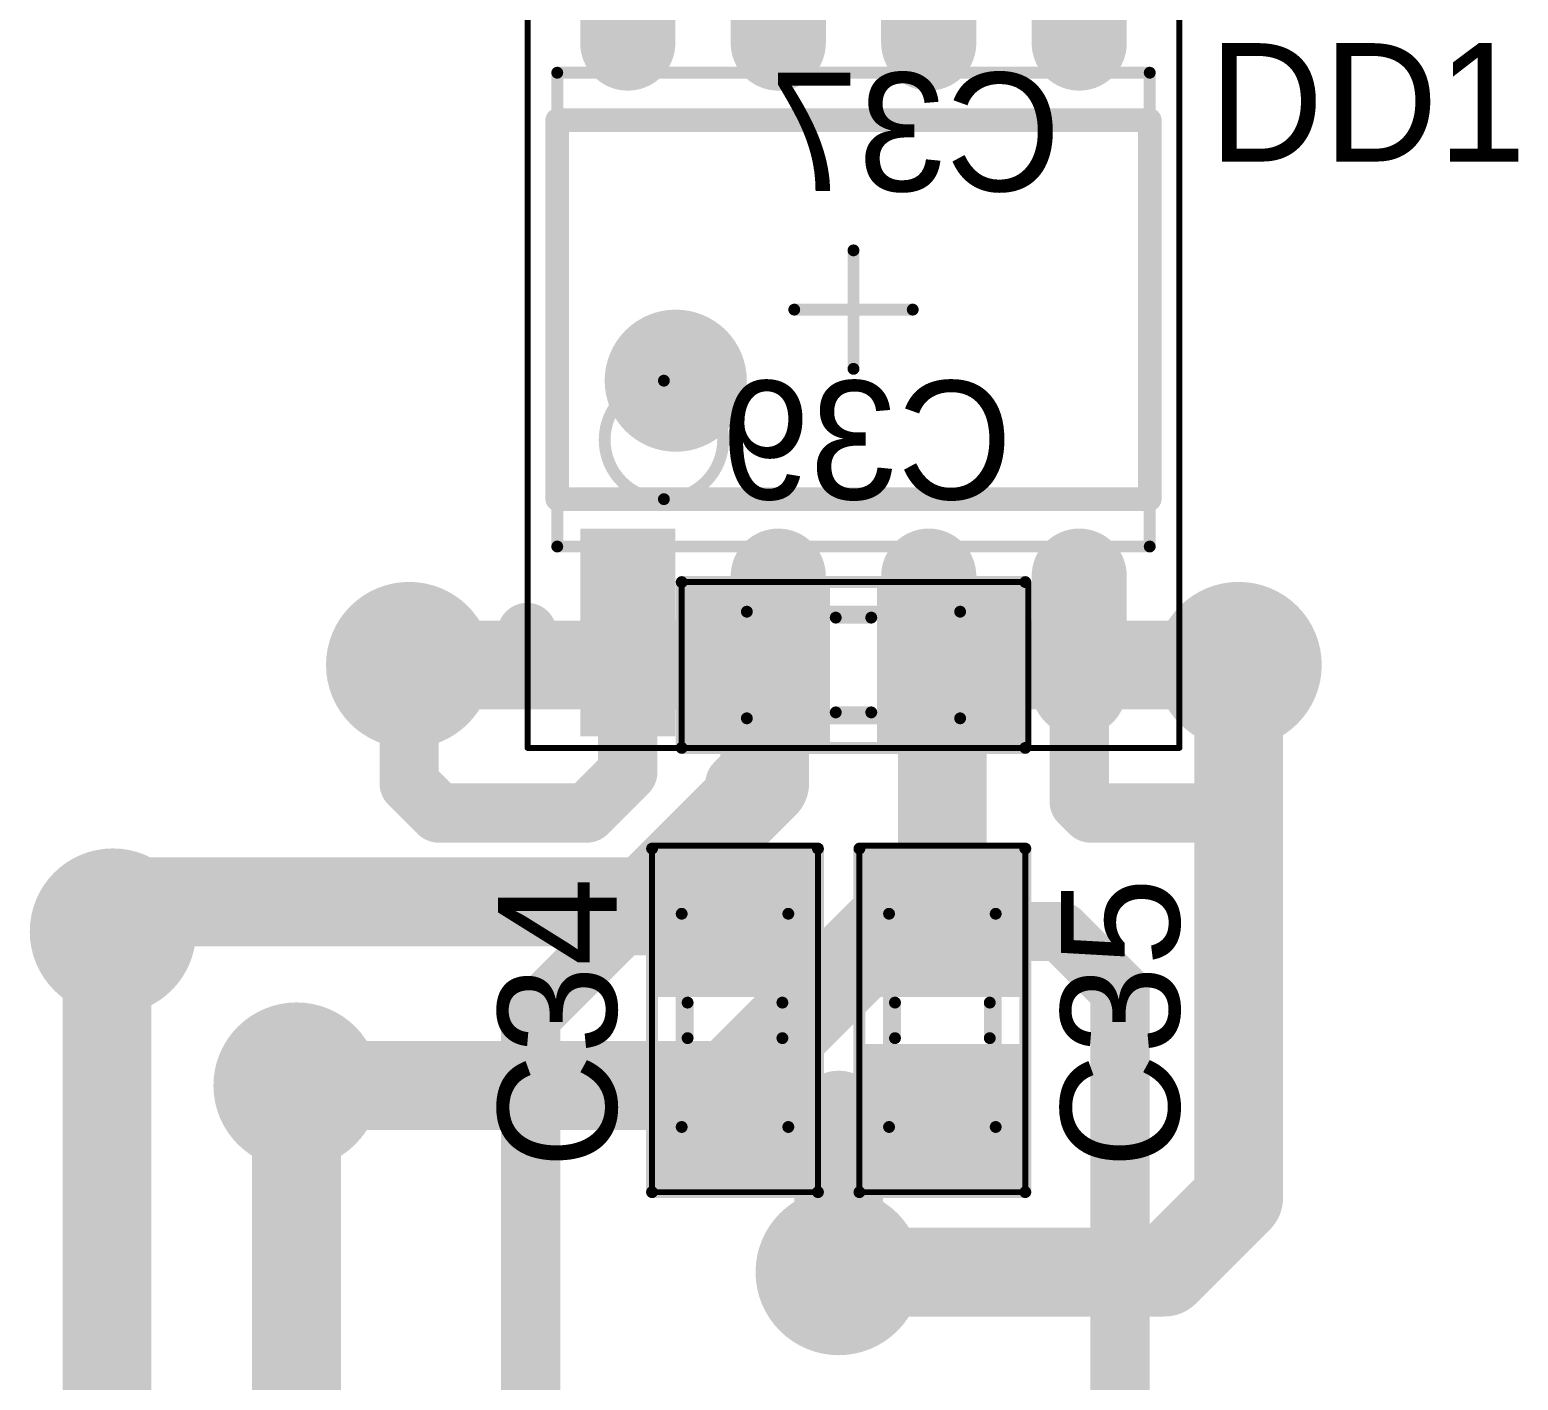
# Model space of a CAD drawing. Header units: millimetres. Extents: x 25 to 183, y 185 to 406.
# Drawn here: x 37.45 to 50.01, y 205.61 to 217.01 of the extents above; entities that cross this region are included whole.
import ezdxf

# ---------------------------------------------------------------- set-up
doc = ezdxf.new("R2010")
doc.units = ezdxf.units.MM
for name, color, linetype in [('BottomLayer', 5, 'Continuous'), ('BottomOverlay', 54, 'Continuous'), ('BottomPaste', 16, 'Continuous'), ('BottomSolder', 6, 'Continuous'), ('Mechanical13', 56, 'Continuous'), ('Mechanical15', 56, 'Continuous'), ('MultiLayer', 9, 'Continuous'), ('TopLayer', 1, 'Continuous'), ('TopOverlay', 2, 'Continuous'), ('TopPaste', 8, 'Continuous'), ('TopSolder', 216, 'Continuous'), ('ViaHoleLayer', 16, 'Continuous')]:
    doc.layers.add(name, color=color, linetype=linetype)

# ---------------------------------------------------------------- blocks, each defined once
blk = doc.blocks.new('SMD_C_0603_1883')
at = {"layer": 'Mechanical13', "const_width": 0.0999998}
for points in [[(0.8999982, 0.4499991), (-0.90000074, 0.4499991)], [(-0.90000074, -0.45000164), (-0.90000074, 0.4499991)], [(0.8999982, -0.45000164), (0.8999982, 0.4499991)], [(0.8999982, -0.45000164), (-0.90000074, -0.45000164)]]:
    blk.add_lwpolyline(points, dxfattribs=at)
at = {"layer": 'Mechanical13', "const_width": 0.0499999}
for points in [[(-0.9249994199999999, 0.4499991, 1), (-0.8750020599999999, 0.4499991, 1)], [(-0.9249994199999999, 0.4499991, 1), (-0.8750020599999999, 0.4499991, 1)], [(0.8749995199999999, 0.4499991, 1), (0.9249968799999999, 0.4499991, 1)], [(0.8749995199999999, 0.4499991, 1), (0.9249968799999999, 0.4499991, 1)], [(-0.9249994199999999, -0.45000164, 1), (-0.8750020599999999, -0.45000164, 1)], [(-0.9249994199999999, -0.45000164, 1), (-0.8750020599999999, -0.45000164, 1)], [(0.8749995199999999, -0.45000164, 1), (0.9249968799999999, -0.45000164, 1)], [(0.8749995199999999, -0.45000164, 1), (0.9249968799999999, -0.45000164, 1)]]:
    blk.add_lwpolyline(points, format="xyb", close=True, dxfattribs=at)
at = {"layer": 'Mechanical15', "const_width": 0.0499999}
for points in [[(1.44999964, 0.7000011399999999), (-1.47500086, 0.7000011399999999)], [(-1.47500086, -0.7000011399999999), (-1.47500086, 0.7000011399999999)], [(1.44999964, -0.7000011399999999), (1.44999964, 0.7000011399999999)], [(1.44999964, -0.7000011399999999), (-1.47500086, -0.7000011399999999)]]:
    blk.add_lwpolyline(points, dxfattribs=at)
at = {"layer": 'Mechanical15', "const_width": 0.02499868}
for points in [[(-1.4875002, 0.7000011399999999, 1), (-1.46250152, 0.7000011399999999, 1)], [(-1.4875002, 0.7000011399999999, 1), (-1.46250152, 0.7000011399999999, 1)], [(1.4375003, 0.7000011399999999, 1), (1.46249898, 0.7000011399999999, 1)], [(1.4375003, 0.7000011399999999, 1), (1.46249898, 0.7000011399999999, 1)], [(-1.4875002, -0.7000011399999999, 1), (-1.46250152, -0.7000011399999999, 1)], [(-1.4875002, -0.7000011399999999, 1), (-1.46250152, -0.7000011399999999, 1)], [(1.4375003, -0.7000011399999999, 1), (1.46249898, -0.7000011399999999, 1)], [(1.4375003, -0.7000011399999999, 1), (1.46249898, -0.7000011399999999, 1)]]:
    blk.add_lwpolyline(points, format="xyb", close=True, dxfattribs=at)
at = {"layer": 'TopLayer'}
for points in [[(-0.30000194, -0.5499989), (-0.30000194, 0.5499989), (-1.29999994, -0.5499989), (-1.29999994, 0.5499989)], [(1.2999974, -0.5499989), (1.2999974, 0.5499989), (0.2999994, -0.5499989), (0.2999994, 0.5499989)]]:
    blk.add_solid(points, dxfattribs=at)
at = {"layer": 'TopOverlay', "const_width": 0.0999998}
for points in [[(1.44999964, 0.7000011399999999), (-1.44999964, 0.7000011399999999)], [(-1.44999964, -0.7000011399999999), (-1.44999964, 0.7000011399999999)], [(1.44999964, -0.7000011399999999), (1.44999964, 0.7000011399999999)], [(0.1499997, 0.3999992), (-0.1499997, 0.3999992)], [(0.1499997, -0.40000174), (-0.1499997, -0.40000174)], [(1.44999964, -0.7000011399999999), (-1.44999964, -0.7000011399999999)]]:
    blk.add_lwpolyline(points, dxfattribs=at)
at = {"layer": 'TopOverlay', "const_width": 0.0499999}
for points in [[(-1.47499832, 0.7000011399999999, 1), (-1.42500096, 0.7000011399999999, 1)], [(-1.47499832, 0.7000011399999999, 1), (-1.42500096, 0.7000011399999999, 1)], [(1.42500096, 0.7000011399999999, 1), (1.47499832, 0.7000011399999999, 1)], [(1.42500096, 0.7000011399999999, 1), (1.47499832, 0.7000011399999999, 1)], [(-0.17499838, 0.3999992, 1), (-0.12500102, 0.3999992, 1)], [(0.12500102, 0.3999992, 1), (0.17499838, 0.3999992, 1)], [(-0.17499838, -0.40000174, 1), (-0.12500102, -0.40000174, 1)], [(0.12500102, -0.40000174, 1), (0.17499838, -0.40000174, 1)], [(-1.47499832, -0.7000011399999999, 1), (-1.42500096, -0.7000011399999999, 1)], [(-1.47499832, -0.7000011399999999, 1), (-1.42500096, -0.7000011399999999, 1)], [(1.42500096, -0.7000011399999999, 1), (1.47499832, -0.7000011399999999, 1)], [(1.42500096, -0.7000011399999999, 1), (1.47499832, -0.7000011399999999, 1)]]:
    blk.add_lwpolyline(points, format="xyb", close=True, dxfattribs=at)
at = {"layer": 'TopPaste'}
for points in [[(-0.30000194, -0.5499989), (-0.30000194, 0.5499989), (-1.29999994, -0.5499989), (-1.29999994, 0.5499989)], [(1.2999974, -0.5499989), (1.2999974, 0.5499989), (0.2999994, -0.5499989), (0.2999994, 0.5499989)]]:
    blk.add_solid(points, dxfattribs=at)
at = {"layer": 'TopSolder'}
for points in [[(-0.19840194, -0.6515989), (-0.19840194, 0.6515989), (-1.40159994, -0.6515989), (-1.40159994, 0.6515989)], [(1.4015974, -0.6515989), (1.4015974, 0.6515989), (0.1983994, -0.6515989), (0.1983994, 0.6515989)]]:
    blk.add_solid(points, dxfattribs=at)
blk = doc.blocks.new('SMD_C_0603_1884')
at = {"layer": 'Mechanical13', "const_width": 0.0999998}
for points in [[(0.8999982, 0.4499991), (-0.90000074, 0.4499991)], [(-0.90000074, -0.45000164), (-0.90000074, 0.4499991)], [(0.8999982, -0.45000164), (0.8999982, 0.4499991)], [(0.8999982, -0.45000164), (-0.90000074, -0.45000164)]]:
    blk.add_lwpolyline(points, dxfattribs=at)
at = {"layer": 'Mechanical13', "const_width": 0.0499999}
for points in [[(-0.9249994199999999, 0.4499991, 1), (-0.8750020599999999, 0.4499991, 1)], [(-0.9249994199999999, 0.4499991, 1), (-0.8750020599999999, 0.4499991, 1)], [(0.8749995199999999, 0.4499991, 1), (0.9249968799999999, 0.4499991, 1)], [(0.8749995199999999, 0.4499991, 1), (0.9249968799999999, 0.4499991, 1)], [(-0.9249994199999999, -0.45000164, 1), (-0.8750020599999999, -0.45000164, 1)], [(-0.9249994199999999, -0.45000164, 1), (-0.8750020599999999, -0.45000164, 1)], [(0.8749995199999999, -0.45000164, 1), (0.9249968799999999, -0.45000164, 1)], [(0.8749995199999999, -0.45000164, 1), (0.9249968799999999, -0.45000164, 1)]]:
    blk.add_lwpolyline(points, format="xyb", close=True, dxfattribs=at)
at = {"layer": 'Mechanical15', "const_width": 0.0499999}
for points in [[(1.44999964, 0.7000011399999999), (-1.47500086, 0.7000011399999999)], [(-1.47500086, -0.7000011399999999), (-1.47500086, 0.7000011399999999)], [(1.44999964, -0.7000011399999999), (1.44999964, 0.7000011399999999)], [(1.44999964, -0.7000011399999999), (-1.47500086, -0.7000011399999999)]]:
    blk.add_lwpolyline(points, dxfattribs=at)
at = {"layer": 'Mechanical15', "const_width": 0.02499868}
for points in [[(-1.4875002, 0.7000011399999999, 1), (-1.46250152, 0.7000011399999999, 1)], [(-1.4875002, 0.7000011399999999, 1), (-1.46250152, 0.7000011399999999, 1)], [(1.4375003, 0.7000011399999999, 1), (1.46249898, 0.7000011399999999, 1)], [(1.4375003, 0.7000011399999999, 1), (1.46249898, 0.7000011399999999, 1)], [(-1.4875002, -0.7000011399999999, 1), (-1.46250152, -0.7000011399999999, 1)], [(-1.4875002, -0.7000011399999999, 1), (-1.46250152, -0.7000011399999999, 1)], [(1.4375003, -0.7000011399999999, 1), (1.46249898, -0.7000011399999999, 1)], [(1.4375003, -0.7000011399999999, 1), (1.46249898, -0.7000011399999999, 1)]]:
    blk.add_lwpolyline(points, format="xyb", close=True, dxfattribs=at)
at = {"layer": 'TopLayer'}
for points in [[(-0.30000194, -0.5499989), (-0.30000194, 0.5499989), (-1.29999994, -0.5499989), (-1.29999994, 0.5499989)], [(1.2999974, -0.5499989), (1.2999974, 0.5499989), (0.2999994, -0.5499989), (0.2999994, 0.5499989)]]:
    blk.add_solid(points, dxfattribs=at)
at = {"layer": 'TopOverlay', "const_width": 0.0999998}
for points in [[(1.44999964, 0.7000011399999999), (-1.44999964, 0.7000011399999999)], [(-1.44999964, -0.7000011399999999), (-1.44999964, 0.7000011399999999)], [(1.44999964, -0.7000011399999999), (1.44999964, 0.7000011399999999)], [(0.1499997, 0.3999992), (-0.1499997, 0.3999992)], [(0.1499997, -0.40000174), (-0.1499997, -0.40000174)], [(1.44999964, -0.7000011399999999), (-1.44999964, -0.7000011399999999)]]:
    blk.add_lwpolyline(points, dxfattribs=at)
at = {"layer": 'TopOverlay', "const_width": 0.0499999}
for points in [[(-1.47499832, 0.7000011399999999, 1), (-1.42500096, 0.7000011399999999, 1)], [(-1.47499832, 0.7000011399999999, 1), (-1.42500096, 0.7000011399999999, 1)], [(1.42500096, 0.7000011399999999, 1), (1.47499832, 0.7000011399999999, 1)], [(1.42500096, 0.7000011399999999, 1), (1.47499832, 0.7000011399999999, 1)], [(-0.17499838, 0.3999992, 1), (-0.12500102, 0.3999992, 1)], [(0.12500102, 0.3999992, 1), (0.17499838, 0.3999992, 1)], [(-0.17499838, -0.40000174, 1), (-0.12500102, -0.40000174, 1)], [(0.12500102, -0.40000174, 1), (0.17499838, -0.40000174, 1)], [(-1.47499832, -0.7000011399999999, 1), (-1.42500096, -0.7000011399999999, 1)], [(-1.47499832, -0.7000011399999999, 1), (-1.42500096, -0.7000011399999999, 1)], [(1.42500096, -0.7000011399999999, 1), (1.47499832, -0.7000011399999999, 1)], [(1.42500096, -0.7000011399999999, 1), (1.47499832, -0.7000011399999999, 1)]]:
    blk.add_lwpolyline(points, format="xyb", close=True, dxfattribs=at)
at = {"layer": 'TopPaste'}
for points in [[(-0.30000194, -0.5499989), (-0.30000194, 0.5499989), (-1.29999994, -0.5499989), (-1.29999994, 0.5499989)], [(1.2999974, -0.5499989), (1.2999974, 0.5499989), (0.2999994, -0.5499989), (0.2999994, 0.5499989)]]:
    blk.add_solid(points, dxfattribs=at)
at = {"layer": 'TopSolder'}
for points in [[(-0.19840194, -0.6515989), (-0.19840194, 0.6515989), (-1.40159994, -0.6515989), (-1.40159994, 0.6515989)], [(1.4015974, -0.6515989), (1.4015974, 0.6515989), (0.1983994, -0.6515989), (0.1983994, 0.6515989)]]:
    blk.add_solid(points, dxfattribs=at)
blk = doc.blocks.new('SMD_C_0603_B_1888')
at = {"layer": 'BottomLayer'}
for points in [[(-1.29999994, 0.5499989), (-1.29999994, -0.5499989), (-0.30000194, 0.5499989), (-0.30000194, -0.5499989)], [(0.2999994, 0.5499989), (0.2999994, -0.5499989), (1.2999974, 0.5499989), (1.2999974, -0.5499989)]]:
    blk.add_solid(points, dxfattribs=at)
at = {"layer": 'BottomOverlay', "const_width": 0.0999998}
for points in [[(1.44999964, 0.7000011399999999), (-1.44999964, 0.7000011399999999)], [(-1.44999964, 0.7000011399999999), (-1.44999964, -0.7000011399999999)], [(1.44999964, 0.7000011399999999), (1.44999964, -0.7000011399999999)], [(0.1499997, 0.40000174), (-0.1499997, 0.40000174)], [(0.1499997, -0.3999992), (-0.1499997, -0.3999992)], [(1.44999964, -0.7000011399999999), (-1.44999964, -0.7000011399999999)]]:
    blk.add_lwpolyline(points, dxfattribs=at)
at = {"layer": 'BottomOverlay', "const_width": 0.0499999}
for points in [[(-1.47499832, 0.7000011399999999, 1), (-1.42500096, 0.7000011399999999, 1)], [(-1.47499832, 0.7000011399999999, 1), (-1.42500096, 0.7000011399999999, 1)], [(1.42500096, 0.7000011399999999, 1), (1.47499832, 0.7000011399999999, 1)], [(1.42500096, 0.7000011399999999, 1), (1.47499832, 0.7000011399999999, 1)], [(-0.17499838, 0.40000174, 1), (-0.12500102, 0.40000174, 1)], [(0.12500102, 0.40000174, 1), (0.17499838, 0.40000174, 1)], [(-0.17499838, -0.3999992, 1), (-0.12500102, -0.3999992, 1)], [(0.12500102, -0.3999992, 1), (0.17499838, -0.3999992, 1)], [(-1.47499832, -0.7000011399999999, 1), (-1.42500096, -0.7000011399999999, 1)], [(-1.47499832, -0.7000011399999999, 1), (-1.42500096, -0.7000011399999999, 1)], [(1.42500096, -0.7000011399999999, 1), (1.47499832, -0.7000011399999999, 1)], [(1.42500096, -0.7000011399999999, 1), (1.47499832, -0.7000011399999999, 1)]]:
    blk.add_lwpolyline(points, format="xyb", close=True, dxfattribs=at)
at = {"layer": 'BottomPaste'}
for points in [[(-1.29999994, 0.5499989), (-1.29999994, -0.5499989), (-0.30000194, 0.5499989), (-0.30000194, -0.5499989)], [(0.2999994, 0.5499989), (0.2999994, -0.5499989), (1.2999974, 0.5499989), (1.2999974, -0.5499989)]]:
    blk.add_solid(points, dxfattribs=at)
at = {"layer": 'BottomSolder'}
for points in [[(-1.40159994, 0.6515989), (-1.40159994, -0.6515989), (-0.19840194, 0.6515989), (-0.19840194, -0.6515989)], [(0.1983994, 0.6515989), (0.1983994, -0.6515989), (1.4015974, 0.6515989), (1.4015974, -0.6515989)]]:
    blk.add_solid(points, dxfattribs=at)
at = {"layer": 'Mechanical13', "const_width": 0.0999998}
for points in [[(0.8999982, 0.45000164), (-0.90000074, 0.45000164)], [(-0.90000074, 0.45000164), (-0.90000074, -0.4499991)], [(0.8999982, 0.45000164), (0.8999982, -0.4499991)], [(0.8999982, -0.4499991), (-0.90000074, -0.4499991)]]:
    blk.add_lwpolyline(points, dxfattribs=at)
at = {"layer": 'Mechanical13', "const_width": 0.0499999}
for points in [[(-0.9249994199999999, 0.45000164, 1), (-0.8750020599999999, 0.45000164, 1)], [(-0.9249994199999999, 0.45000164, 1), (-0.8750020599999999, 0.45000164, 1)], [(0.8749995199999999, 0.45000164, 1), (0.9249968799999999, 0.45000164, 1)], [(0.8749995199999999, 0.45000164, 1), (0.9249968799999999, 0.45000164, 1)], [(-0.9249994199999999, -0.4499991, 1), (-0.8750020599999999, -0.4499991, 1)], [(-0.9249994199999999, -0.4499991, 1), (-0.8750020599999999, -0.4499991, 1)], [(0.8749995199999999, -0.4499991, 1), (0.9249968799999999, -0.4499991, 1)], [(0.8749995199999999, -0.4499991, 1), (0.9249968799999999, -0.4499991, 1)]]:
    blk.add_lwpolyline(points, format="xyb", close=True, dxfattribs=at)
at = {"layer": 'Mechanical15', "const_width": 0.0499999}
for points in [[(1.44999964, 0.7000011399999999), (-1.47500086, 0.7000011399999999)], [(-1.47500086, 0.7000011399999999), (-1.47500086, -0.7000011399999999)], [(1.44999964, 0.7000011399999999), (1.44999964, -0.7000011399999999)], [(1.44999964, -0.7000011399999999), (-1.47500086, -0.7000011399999999)]]:
    blk.add_lwpolyline(points, dxfattribs=at)
at = {"layer": 'Mechanical15', "const_width": 0.02499868}
for points in [[(-1.4875002, 0.7000011399999999, 1), (-1.46250152, 0.7000011399999999, 1)], [(-1.4875002, 0.7000011399999999, 1), (-1.46250152, 0.7000011399999999, 1)], [(1.4375003, 0.7000011399999999, 1), (1.46249898, 0.7000011399999999, 1)], [(1.4375003, 0.7000011399999999, 1), (1.46249898, 0.7000011399999999, 1)], [(-1.4875002, -0.7000011399999999, 1), (-1.46250152, -0.7000011399999999, 1)], [(-1.4875002, -0.7000011399999999, 1), (-1.46250152, -0.7000011399999999, 1)], [(1.4375003, -0.7000011399999999, 1), (1.46249898, -0.7000011399999999, 1)], [(1.4375003, -0.7000011399999999, 1), (1.46249898, -0.7000011399999999, 1)]]:
    blk.add_lwpolyline(points, format="xyb", close=True, dxfattribs=at)
blk = doc.blocks.new('SOIC_8_1915')
at = {"layer": 'Mechanical13', "const_width": 0.0999998}
for points in [[(-2.00000108, 2.50000008), (-2.00000108, -2.50000008)], [(-2.00000108, 2.50000008), (1.99999854, 2.50000008)], [(1.99999854, 2.50000008), (1.99999854, -2.50000008)], [(-2.00000108, -2.50000008), (1.99999854, -2.50000008)]]:
    blk.add_lwpolyline(points, dxfattribs=at)
at = {"layer": 'Mechanical13'}
for points, const_width in [([(-2.02499976, 2.50000008, 1), (-1.9750024, 2.50000008, 1)], 0.0499999), ([(-2.02499976, 2.50000008, 1), (-1.9750024, 2.50000008, 1)], 0.0499999), ([(1.97499986, 2.50000008, 1), (2.02499722, 2.50000008, 1)], 0.0499999), ([(1.97499986, 2.50000008, 1), (2.02499722, 2.50000008, 1)], 0.0499999), ([(-0.6000013399999999, 1.59999934, 1), (-1.59999934, 1.59999934, 1)], 0.0999998), ([(-1.62499802, 1.59999934, 1), (-1.57500066, 1.59999934, 1)], 0.0499999), ([(-0.62500002, 1.59999934, 1), (-0.57500266, 1.59999934, 1)], 0.0499999), ([(-2.02499976, -2.50000008, 1), (-1.9750024, -2.50000008, 1)], 0.0499999), ([(-2.02499976, -2.50000008, 1), (-1.9750024, -2.50000008, 1)], 0.0499999), ([(1.97499986, -2.50000008, 1), (2.02499722, -2.50000008, 1)], 0.0499999), ([(1.97499986, -2.50000008, 1), (2.02499722, -2.50000008, 1)], 0.0499999)]:
    blk.add_lwpolyline(points, format="xyb", close=True, dxfattribs=dict(at, const_width=const_width))
at = {"layer": 'Mechanical15'}
for points, const_width in [([(-3.70000022, 2.74999958), (-3.70000022, -2.74999958)], 0.0499999), ([(-3.70000022, 2.74999958), (3.70000022, 2.74999958)], 0.0499999), ([(3.70000022, 2.74999958), (3.70000022, -2.74999958)], 0.0499999), ([(0, 0.499999), (0, -0.499999)], 0.0999998), ([(-0.50000154, 0), (0.499999, 0)], 0.0999998), ([(-3.70000022, -2.74999958), (3.70000022, -2.74999958)], 0.0499999)]:
    blk.add_lwpolyline(points, dxfattribs=dict(at, const_width=const_width))
for points, const_width in [([(-3.71249956, 2.74999958, 1), (-3.68750088, 2.74999958, 1)], 0.02499868), ([(-3.71249956, 2.74999958, 1), (-3.68750088, 2.74999958, 1)], 0.02499868), ([(3.68750088, 2.74999958, 1), (3.71249956, 2.74999958, 1)], 0.02499868), ([(3.68750088, 2.74999958, 1), (3.71249956, 2.74999958, 1)], 0.02499868), ([(-0.02499868, 0.499999, 1), (0.02499868, 0.499999, 1)], 0.0499999), ([(-0.52500022, 0, 1), (-0.47500286, 0, 1)], 0.0499999), ([(0.47500032, 0, 1), (0.52499768, 0, 1)], 0.0499999), ([(-0.02499868, -0.499999, 1), (0.02499868, -0.499999, 1)], 0.0499999), ([(-3.71249956, -2.74999958, 1), (-3.68750088, -2.74999958, 1)], 0.02499868), ([(-3.71249956, -2.74999958, 1), (-3.68750088, -2.74999958, 1)], 0.02499868), ([(3.68750088, -2.74999958, 1), (3.71249956, -2.74999958, 1)], 0.02499868), ([(3.68750088, -2.74999958, 1), (3.71249956, -2.74999958, 1)], 0.02499868)]:
    blk.add_lwpolyline(points, format="xyb", close=True, dxfattribs=dict(at, const_width=const_width))
at = {"layer": 'TopLayer', "const_width": 0.5999987999999999}
for points in [[(2.24999804, 1.905), (3.19999868, 1.905)], [(-3.20000122, 0.635), (-2.25000058, 0.635)], [(2.24999804, 0.635), (3.19999868, 0.635)], [(-3.20000122, -0.635), (-2.25000058, -0.635)], [(2.24999804, -0.635), (3.19999868, -0.635)], [(-3.20000122, -1.905), (-2.25000058, -1.905)], [(2.24999804, -1.905), (3.19999868, -1.905)]]:
    blk.add_lwpolyline(points, dxfattribs=at)
at = {"layer": 'TopLayer', "const_width": 0.2999994}
for points in [[(2.09999834, 1.905, 1), (2.39999774, 1.905, 1)], [(3.04999898, 1.905, 1), (3.34999838, 1.905, 1)], [(-3.35000092, 0.635, 1), (-3.05000152, 0.635, 1)], [(-2.40000028, 0.635, 1), (-2.10000088, 0.635, 1)], [(2.09999834, 0.635, 1), (2.39999774, 0.635, 1)], [(3.04999898, 0.635, 1), (3.34999838, 0.635, 1)], [(-3.35000092, -0.635, 1), (-3.05000152, -0.635, 1)], [(-2.40000028, -0.635, 1), (-2.10000088, -0.635, 1)], [(2.09999834, -0.635, 1), (2.39999774, -0.635, 1)], [(3.04999898, -0.635, 1), (3.34999838, -0.635, 1)], [(-3.35000092, -1.905, 1), (-3.05000152, -1.905, 1)], [(-2.40000028, -1.905, 1), (-2.10000088, -1.905, 1)], [(2.09999834, -1.905, 1), (2.39999774, -1.905, 1)], [(3.04999898, -1.905, 1), (3.34999838, -1.905, 1)]]:
    blk.add_lwpolyline(points, format="xyb", close=True, dxfattribs=at)
at = {"layer": 'TopLayer'}
blk.add_solid([(-1.95000118, 1.6050006), (-1.95000118, 2.2049994), (-3.50000062, 1.6050006), (-3.50000062, 2.2049994)], dxfattribs=at)
at = {"layer": 'TopOverlay'}
for points, const_width in [([(-2.59999988, 2.75500084, 1), (-2.85000192, 2.75500084, 1)], 0.2499995), ([(-2.91250116, 2.75500084, 1), (-2.78750268, 2.75500084, 1)], 0.12499848), ([(-2.66249912, 2.75500084, 1), (-2.53750064, 2.75500084, 1)], 0.12499848), ([(-1.65000178, 2.50000008, 1), (-1.55000198, 2.50000008, 1)], 0.0999998), ([(-1.65000178, 2.50000008, 1), (-1.55000198, 2.50000008, 1)], 0.0999998), ([(1.54999944, 2.50000008, 1), (1.64999924, 2.50000008, 1)], 0.0999998), ([(1.54999944, 2.50000008, 1), (1.64999924, 2.50000008, 1)], 0.0999998), ([(-0.30000194, 1.49999954, 1), (-0.90000074, 1.49999954, 1)], 0.5999987999999999), ([(-1.05000044, 1.49999954, 1), (-0.75000104, 1.49999954, 1)], 0.2999994), ([(-0.45000164, 1.49999954, 1), (-0.15000224, 1.49999954, 1)], 0.2999994), ([(-1.65000178, -2.50000008, 1), (-1.55000198, -2.50000008, 1)], 0.0999998), ([(-1.65000178, -2.50000008, 1), (-1.55000198, -2.50000008, 1)], 0.0999998), ([(1.54999944, -2.50000008, 1), (1.64999924, -2.50000008, 1)], 0.0999998), ([(1.54999944, -2.50000008, 1), (1.64999924, -2.50000008, 1)], 0.0999998)]:
    blk.add_lwpolyline(points, format="xyb", close=True, dxfattribs=dict(at, const_width=const_width))
at = {"layer": 'TopOverlay', "const_width": 0.1999996}
for points in [[(-1.60000188, 2.50000008), (-1.60000188, -2.50000008)], [(-1.60000188, 2.50000008), (1.59999934, 2.50000008)], [(1.59999934, 2.50000008), (1.59999934, -2.50000008)], [(-1.60000188, -2.50000008), (1.59999934, -2.50000008)]]:
    blk.add_lwpolyline(points, dxfattribs=at)
at = {"layer": 'TopPaste', "const_width": 0.5999987999999999}
for points in [[(2.24999804, 1.905), (3.19999868, 1.905)], [(-3.20000122, 0.635), (-2.25000058, 0.635)], [(2.24999804, 0.635), (3.19999868, 0.635)], [(-3.20000122, -0.635), (-2.25000058, -0.635)], [(2.24999804, -0.635), (3.19999868, -0.635)], [(-3.20000122, -1.905), (-2.25000058, -1.905)], [(2.24999804, -1.905), (3.19999868, -1.905)]]:
    blk.add_lwpolyline(points, dxfattribs=at)
at = {"layer": 'TopPaste', "const_width": 0.2999994}
for points in [[(2.09999834, 1.905, 1), (2.39999774, 1.905, 1)], [(3.04999898, 1.905, 1), (3.34999838, 1.905, 1)], [(-3.35000092, 0.635, 1), (-3.05000152, 0.635, 1)], [(-2.40000028, 0.635, 1), (-2.10000088, 0.635, 1)], [(2.09999834, 0.635, 1), (2.39999774, 0.635, 1)], [(3.04999898, 0.635, 1), (3.34999838, 0.635, 1)], [(-3.35000092, -0.635, 1), (-3.05000152, -0.635, 1)], [(-2.40000028, -0.635, 1), (-2.10000088, -0.635, 1)], [(2.09999834, -0.635, 1), (2.39999774, -0.635, 1)], [(3.04999898, -0.635, 1), (3.34999838, -0.635, 1)], [(-3.35000092, -1.905, 1), (-3.05000152, -1.905, 1)], [(-2.40000028, -1.905, 1), (-2.10000088, -1.905, 1)], [(2.09999834, -1.905, 1), (2.39999774, -1.905, 1)], [(3.04999898, -1.905, 1), (3.34999838, -1.905, 1)]]:
    blk.add_lwpolyline(points, format="xyb", close=True, dxfattribs=at)
at = {"layer": 'TopPaste'}
blk.add_solid([(-1.95000118, 1.6050006), (-1.95000118, 2.2049994), (-3.50000062, 1.6050006), (-3.50000062, 2.2049994)], dxfattribs=at)
at = {"layer": 'TopSolder', "const_width": 0.8031988}
for points in [[(2.24999804, 1.905), (3.19999868, 1.905)], [(-3.20000122, 0.635), (-2.25000058, 0.635)], [(2.24999804, 0.635), (3.19999868, 0.635)], [(-3.20000122, -0.635), (-2.25000058, -0.635)], [(2.24999804, -0.635), (3.19999868, -0.635)], [(-3.20000122, -1.905), (-2.25000058, -1.905)], [(2.24999804, -1.905), (3.19999868, -1.905)]]:
    blk.add_lwpolyline(points, dxfattribs=at)
at = {"layer": 'TopSolder', "const_width": 0.4015994}
for points in [[(2.04919834, 1.905, 1), (2.45079774, 1.905, 1)], [(2.99919898, 1.905, 1), (3.40079838, 1.905, 1)], [(-3.40080092, 0.635, 1), (-2.99920152, 0.635, 1)], [(-2.45080028, 0.635, 1), (-2.04920088, 0.635, 1)], [(2.04919834, 0.635, 1), (2.45079774, 0.635, 1)], [(2.99919898, 0.635, 1), (3.40079838, 0.635, 1)], [(-3.40080092, -0.635, 1), (-2.99920152, -0.635, 1)], [(-2.45080028, -0.635, 1), (-2.04920088, -0.635, 1)], [(2.04919834, -0.635, 1), (2.45079774, -0.635, 1)], [(2.99919898, -0.635, 1), (3.40079838, -0.635, 1)], [(-3.40080092, -1.905, 1), (-2.99920152, -1.905, 1)], [(-2.45080028, -1.905, 1), (-2.04920088, -1.905, 1)], [(2.04919834, -1.905, 1), (2.45079774, -1.905, 1)], [(2.99919898, -1.905, 1), (3.40079838, -1.905, 1)]]:
    blk.add_lwpolyline(points, format="xyb", close=True, dxfattribs=at)
at = {"layer": 'TopSolder'}
blk.add_solid([(-1.84840118, 1.5034006), (-1.84840118, 2.3065994), (-3.60160062, 1.5034006), (-3.60160062, 2.3065994)], dxfattribs=at)

msp = doc.modelspace()

# ---------------------------------------------------------------- linework, layer by layer
at = {"layer": 'BottomLayer'}
for points, const_width in [([(40.35000058, 211.65000088, 1), (40.94999937999999, 211.65000088, 1)], 0.5999987999999999), ([(47.35000182, 211.65000088, 1), (47.95000062, 211.65000088, 1)], 0.5999987999999999), ([(40.46249972, 211.65000088, 1), (40.83750024, 211.65000088, 1)], 0.37500052), ([(43.41250144, 211.65000088, 1), (43.78750196, 211.65000088, 1)], 0.37500052), ([(43.4624988, 211.65000088, 1), (43.83749932, 211.65000088, 1)], 0.37500052), ([(44.96250088, 211.65000088, 1), (45.3375014, 211.65000088, 1)], 0.37500052), ([(45.01250078, 211.65000088, 1), (45.3875013, 211.65000088, 1)], 0.37500052), ([(47.46250096, 211.65000088, 1), (47.83750148, 211.65000088, 1)], 0.37500052), ([(47.46250096, 211.65000088, 1), (47.83750148, 211.65000088, 1)], 0.37500052), ([(43.4624988, 210.65000034, 1), (43.83749932, 210.65000034, 1)], 0.37500052), ([(43.4624988, 210.65000034, 1), (43.83749932, 210.65000034, 1)], 0.37500052), ([(44.96250088, 209.8999993, 1), (45.3375014, 209.8999993, 1)], 0.37500052), ([(44.96250088, 209.8999993, 1), (45.3375014, 209.8999993, 1)], 0.37500052), ([(37.8500005, 209.4000003, 1), (38.44999929999999, 209.4000003, 1)], 0.5999987999999999), ([(38.21249914, 209.6499998, 1), (38.58749966, 209.6499998, 1)], 0.37500052), ([(38.21249914, 209.6499998, 1), (38.58749966, 209.6499998, 1)], 0.37500052), ([(42.46249826, 209.6499998, 1), (42.83749878, 209.6499998, 1)], 0.37500052), ([(42.46249826, 209.6499998, 1), (42.83749878, 209.6499998, 1)], 0.37500052), ([(37.96249964, 209.4000003, 1), (38.33750016, 209.4000003, 1)], 0.37500052), ([(39.39999994, 208.10000036, 1), (39.99999874, 208.10000036, 1)], 0.5999987999999999), ([(39.51249908, 208.10000036, 1), (39.8874996, 208.10000036, 1)], 0.37500052), ([(43.16250194, 208.10000036, 1), (43.53750246, 208.10000036, 1)], 0.37500052), ([(43.16250194, 208.10000036, 1), (43.53750246, 208.10000036, 1)], 0.37500052), ([(47.46250096, 207.15000226, 1), (47.83750148, 207.15000226, 1)], 0.37500052), ([(47.46250096, 207.15000226, 1), (47.83750148, 207.15000226, 1)], 0.37500052), ([(43.97500222, 206.5249997, 1), (44.57500101999999, 206.5249997, 1)], 0.5999987999999999), ([(44.08750136, 206.5249997, 1), (44.46250188, 206.5249997, 1)], 0.37500052), ([(46.83749839999999, 206.5249997, 1), (47.21249891999999, 206.5249997, 1)], 0.37500052), ([(46.83749839999999, 206.5249997, 1), (47.21249891999999, 206.5249997, 1)], 0.37500052)]:
    msp.add_lwpolyline(points, format="xyb", close=True, dxfattribs=dict(at, const_width=const_width))
at = {"layer": 'BottomLayer', "const_width": 0.75000104}
for points in [[(40.64999998, 211.65000088), (43.6000017, 211.65000088)], [(43.64999906, 210.65000034), (43.64999906, 211.65000088)], [(45.15000114, 209.8999993), (45.15000114, 211.65000088)], [(45.20000104, 211.65000088), (47.65000122, 211.65000088)], [(47.65000122, 207.15000226), (47.65000122, 211.65000088)], [(42.64999852, 209.6499998), (43.64999906, 210.65000034)], [(43.3500022, 208.10000036), (45.15000114, 209.8999993)], [(38.1499999, 209.4000003), (38.3999994, 209.6499998)], [(38.3999994, 209.6499998), (42.64999852, 209.6499998)], [(39.69999934, 208.10000036), (43.3500022, 208.10000036)], [(47.02499865999999, 206.5249997), (47.65000122, 207.15000226)], [(44.27500162, 206.5249997), (47.02499865999999, 206.5249997)]]:
    msp.add_lwpolyline(points, dxfattribs=at)
at = {"layer": 'BottomSolder', "const_width": 0.7015988}
for points in [[(40.29920058, 211.65000088, 1), (41.00079938, 211.65000088, 1)], [(47.29920182, 211.65000088, 1), (48.00080062, 211.65000088, 1)], [(37.7992005, 209.4000003, 1), (38.5007993, 209.4000003, 1)], [(39.34919994, 208.10000036, 1), (40.05079874, 208.10000036, 1)], [(43.92420222, 206.5249997, 1), (44.62580102, 206.5249997, 1)]]:
    msp.add_lwpolyline(points, format="xyb", close=True, dxfattribs=at)
at = {"layer": 'MultiLayer', "const_width": 0.5999987999999999}
for points in [[(40.35000058, 211.65000088, 1), (40.94999937999999, 211.65000088, 1)], [(47.35000182, 211.65000088, 1), (47.95000062, 211.65000088, 1)], [(37.8500005, 209.4000003, 1), (38.44999929999999, 209.4000003, 1)], [(39.39999994, 208.10000036, 1), (39.99999874, 208.10000036, 1)], [(43.97500222, 206.5249997, 1), (44.57500101999999, 206.5249997, 1)]]:
    msp.add_lwpolyline(points, format="xyb", close=True, dxfattribs=at)
at = {"layer": 'TopLayer'}
for points, const_width in [([(40.35000058, 211.65000088, 1), (40.94999937999999, 211.65000088, 1)], 0.5999987999999999), ([(42.37000162, 211.92499906, 1), (42.61999858, 211.92499906, 1)], 0.2499995), ([(43.64000162, 211.92499906, 1), (43.88999858, 211.92499906, 1)], 0.2499995), ([(44.91000162, 211.92499906, 1), (45.15999858, 211.92499906, 1)], 0.2499995), ([(46.18000162, 211.92499906, 1), (46.42999858, 211.92499906, 1)], 0.2499995), ([(47.35000182, 211.65000088, 1), (47.95000062, 211.65000088, 1)], 0.5999987999999999), ([(40.52500149999999, 211.65000088, 1), (40.77499846, 211.65000088, 1)], 0.2499995), ([(47.52500274, 211.65000088, 1), (47.7749997, 211.65000088, 1)], 0.2499995), ([(43.64000162, 211.01500088, 1), (43.88999858, 211.01500088, 1)], 0.2499995), ([(43.64000162, 211.01500088, 1), (43.88999858, 211.01500088, 1)], 0.2499995), ([(44.91000162, 211.01500088, 1), (45.15999858, 211.01500088, 1)], 0.2499995), ([(44.91000162, 211.01500088, 1), (45.15999858, 211.01500088, 1)], 0.2499995), ([(45.02500266, 210.89999984, 1), (45.27499962, 210.89999984, 1)], 0.2499995), ([(45.02500266, 210.89999984, 1), (45.27499962, 210.89999984, 1)], 0.2499995), ([(42.37000162, 210.74500142, 1), (42.61999858, 210.74500142, 1)], 0.2499995), ([(42.37000162, 210.74500142, 1), (42.61999858, 210.74500142, 1)], 0.2499995), ([(40.52500149999999, 210.65000034, 1), (40.77499846, 210.65000034, 1)], 0.2499995), ([(40.52500149999999, 210.65000034, 1), (40.77499846, 210.65000034, 1)], 0.2499995), ([(43.27500108, 210.65000034, 1), (43.52499804, 210.65000034, 1)], 0.2499995), ([(43.27500108, 210.65000034, 1), (43.52499804, 210.65000034, 1)], 0.2499995), ([(46.18000162, 210.49500192, 1), (46.42999858, 210.49500192, 1)], 0.2499995), ([(46.18000162, 210.49500192, 1), (46.42999858, 210.49500192, 1)], 0.2499995), ([(40.775001, 210.40000084, 1), (41.02499796, 210.40000084, 1)], 0.2499995), ([(40.775001, 210.40000084, 1), (41.02499796, 210.40000084, 1)], 0.2499995), ([(42.02500104, 210.40000084, 1), (42.274998, 210.40000084, 1)], 0.2499995), ([(42.02500104, 210.40000084, 1), (42.274998, 210.40000084, 1)], 0.2499995), ([(46.27500269999999, 210.40000084, 1), (46.52499966, 210.40000084, 1)], 0.2499995), ([(46.27500269999999, 210.40000084, 1), (46.52499966, 210.40000084, 1)], 0.2499995), ([(47.52500274, 210.40000084, 1), (47.7749997, 210.40000084, 1)], 0.2499995), ([(47.52500274, 210.40000084, 1), (47.7749997, 210.40000084, 1)], 0.2499995), ([(37.8500005, 209.4000003, 1), (38.44999929999999, 209.4000003, 1)], 0.5999987999999999), ([(37.91249974, 209.3500004, 1), (38.28750025999999, 209.3500004, 1)], 0.37500052), ([(37.91249974, 209.3500004, 1), (38.28750025999999, 209.3500004, 1)], 0.37500052), ([(37.96249964, 209.4000003, 1), (38.33750016, 209.4000003, 1)], 0.37500052), ([(42.32500044, 209.4500002, 1), (42.5749974, 209.4500002, 1)], 0.2499995), ([(42.32500044, 209.4500002, 1), (42.5749974, 209.4500002, 1)], 0.2499995), ([(43.27500108, 209.4500002, 1), (43.52499804, 209.4500002, 1)], 0.2499995), ([(43.27500108, 209.4500002, 1), (43.52499804, 209.4500002, 1)], 0.2499995), ([(45.02500266, 209.4500002, 1), (45.27499962, 209.4500002, 1)], 0.2499995), ([(45.02500266, 209.4500002, 1), (45.27499962, 209.4500002, 1)], 0.2499995), ([(45.07500255999999, 209.4000003, 1), (45.32499952, 209.4000003, 1)], 0.2499995), ([(45.07500255999999, 209.4000003, 1), (45.32499952, 209.4000003, 1)], 0.2499995), ([(46.0250032, 209.4000003, 1), (46.27500016, 209.4000003, 1)], 0.2499995), ([(46.0250032, 209.4000003, 1), (46.27500016, 209.4000003, 1)], 0.2499995), ([(46.5250022, 208.9000013, 1), (46.77499916, 208.9000013, 1)], 0.2499995), ([(46.5250022, 208.9000013, 1), (46.77499916, 208.9000013, 1)], 0.2499995), ([(41.55000072, 208.67500048, 1), (41.79999768, 208.67500048, 1)], 0.2499995), ([(41.55000072, 208.67500048, 1), (41.79999768, 208.67500048, 1)], 0.2499995), ([(39.39999994, 208.10000036, 1), (39.99999874, 208.10000036, 1)], 0.5999987999999999), ([(39.51249908, 208.10000036, 1), (39.8874996, 208.10000036, 1)], 0.37500052), ([(44.08750136, 207.85000086, 1), (44.46250188, 207.85000086, 1)], 0.37500052), ([(43.97500222, 206.5249997, 1), (44.57500101999999, 206.5249997, 1)], 0.5999987999999999), ([(44.08750136, 206.5249997, 1), (44.46250188, 206.5249997, 1)], 0.37500052)]:
    msp.add_lwpolyline(points, format="xyb", close=True, dxfattribs=dict(at, const_width=const_width))
for points, const_width in [([(42.4950001, 210.74500142), (42.4950001, 211.92499906)], 0.499999), ([(43.76500009999999, 211.01500088), (43.76500009999999, 211.92499906)], 0.499999), ([(45.0350001, 211.01500088), (45.0350001, 211.92499906)], 0.499999), ([(46.3050001, 210.49500192), (46.3050001, 211.92499906)], 0.499999), ([(40.64999998, 210.65000034), (40.64999998, 211.65000088)], 0.499999), ([(47.65000122, 210.40000084), (47.65000122, 211.65000088)], 0.499999), ([(43.39999956, 210.65000034), (43.76500009999999, 211.01500088)], 0.499999), ([(45.0350001, 211.01500088), (45.15000114, 210.89999984)], 0.499999), ([(45.15000114, 209.4500002), (45.15000114, 210.89999984)], 0.499999), ([(42.14999951999999, 210.40000084), (42.4950001, 210.74500142)], 0.499999), ([(40.64999998, 210.65000034), (40.89999948, 210.40000084)], 0.499999), ([(43.39999956, 209.4500002), (43.39999956, 210.65000034)], 0.499999), ([(46.3050001, 210.49500192), (46.40000118, 210.40000084)], 0.499999), ([(40.89999948, 210.40000084), (42.14999951999999, 210.40000084)], 0.499999), ([(46.40000118, 210.40000084), (47.65000122, 210.40000084)], 0.499999), ([(38.09999999999999, 209.3500004), (38.1499999, 209.4000003)], 0.75000104), ([(38.09999999999999, 202.6500011), (38.09999999999999, 209.3500004)], 0.75000104), ([(41.67499919999999, 208.67500048), (42.44999892, 209.4500002)], 0.499999), ([(42.44999892, 209.4500002), (43.39999956, 209.4500002)], 0.499999), ([(45.15000114, 209.4500002), (45.20000104, 209.4000003)], 0.499999), ([(45.20000104, 209.4000003), (46.15000168, 209.4000003)], 0.499999), ([(46.15000168, 209.4000003), (46.65000068, 208.9000013)], 0.499999), ([(46.65000068, 204.89999914), (46.65000068, 208.9000013)], 0.499999), ([(41.67499919999999, 204.87500046), (41.67499919999999, 208.67500048)], 0.499999), ([(39.69999934, 202.6500011), (39.69999934, 208.10000036)], 0.75000104), ([(44.27500162, 206.5249997), (44.27500162, 207.85000086)], 0.75000104)]:
    msp.add_lwpolyline(points, dxfattribs=dict(at, const_width=const_width))
at = {"layer": 'TopSolder', "const_width": 0.7015988}
for points in [[(40.29920058, 211.65000088, 1), (41.00079938, 211.65000088, 1)], [(47.29920182, 211.65000088, 1), (48.00080062, 211.65000088, 1)], [(37.7992005, 209.4000003, 1), (38.5007993, 209.4000003, 1)], [(39.34919994, 208.10000036, 1), (40.05079874, 208.10000036, 1)], [(43.92420222, 206.5249997, 1), (44.62580102, 206.5249997, 1)]]:
    msp.add_lwpolyline(points, format="xyb", close=True, dxfattribs=at)
at = {"layer": 'ViaHoleLayer', "const_width": 0.3499993}
for points in [[(40.47499905999999, 211.65000088, 1), (40.8250009, 211.65000088, 1)], [(47.4750003, 211.65000088, 1), (47.82500214, 211.65000088, 1)], [(37.97499898, 209.4000003, 1), (38.32500082, 209.4000003, 1)], [(39.52499842, 208.10000036, 1), (39.87500026, 208.10000036, 1)], [(44.1000007, 206.5249997, 1), (44.45000254, 206.5249997, 1)]]:
    msp.add_lwpolyline(points, format="xyb", close=True, dxfattribs=at)

# ---------------------------------------------------------------- block references
for name, p, rotation in [('SOIC_8_1915', (44.4000001, 214.64999996), 90), ('SMD_C_0603_B_1888', (44.4000001, 211.65000088), 180), ('SMD_C_0603_1883', (43.39999956, 208.64999926), 270), ('SMD_C_0603_1884', (45.15000114, 208.64999926), 270)]:
    msp.add_blockref(name, p, dxfattribs=dict(rotation=rotation))

# ---------------------------------------------------------------- texts
at = {"layer": 'BottomOverlay', "text_generation_flag": 2}
for s, p in [('C37', (46.14999914, 215.6500005)), ('C39', (45.7413995, 213.04860108))]:
    msp.add_text(s, height=1.00000054, dxfattribs=at).set_placement(p)
at = {"layer": 'TopOverlay'}
msp.add_text('DD1', height=1.00000054, dxfattribs=at).set_placement((47.39999917999999, 215.9))
for s, p in [('C34', (42.39999902, 207.39999922)), ('C35', (47.14999968, 207.39999922))]:
    msp.add_text(s, height=1.00000054, rotation=90, dxfattribs=at).set_placement(p)

doc.saveas('drawing.dxf')
